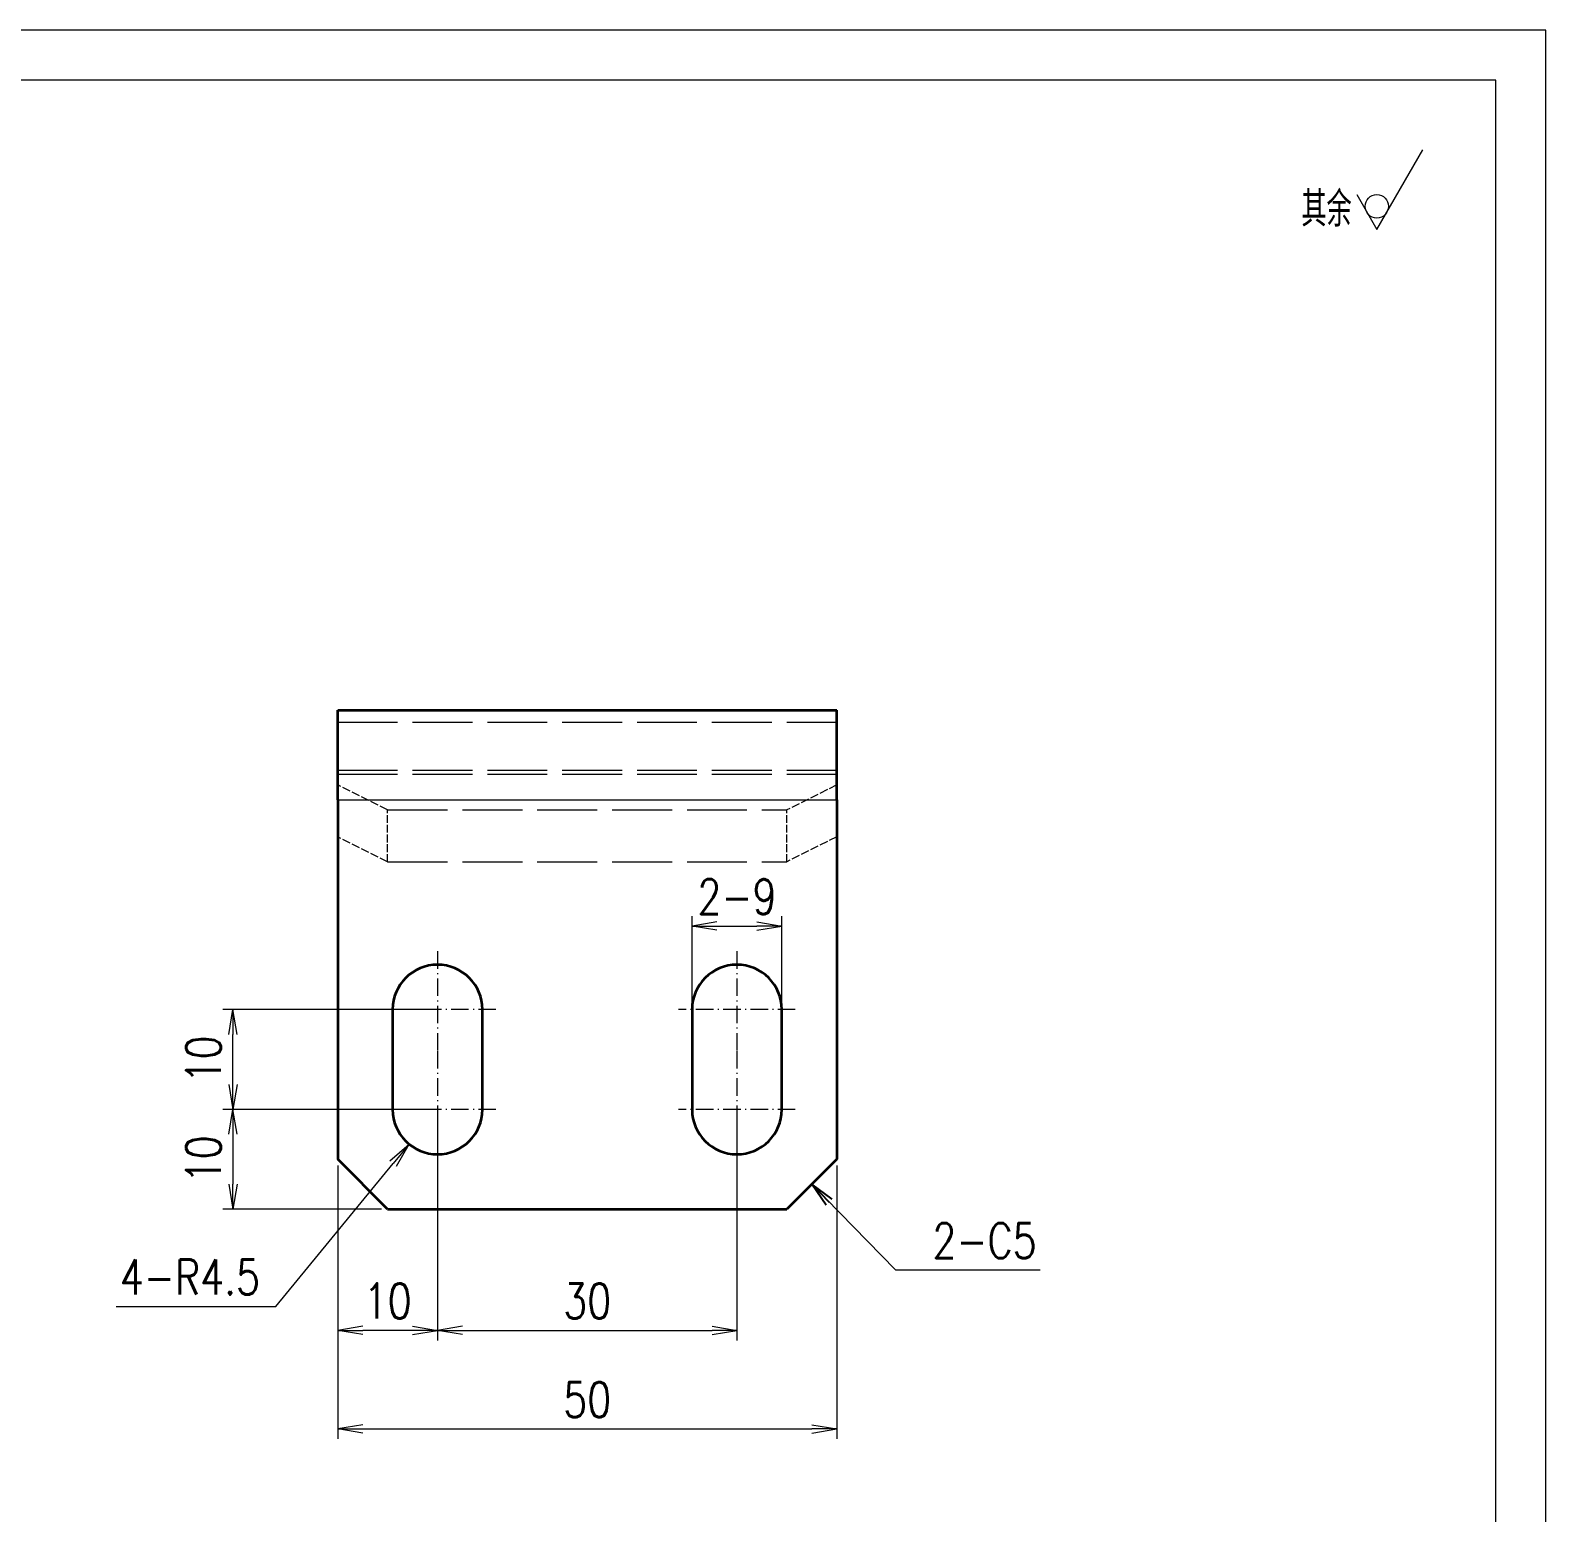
# Model space of a CAD drawing. Header units: millimetres. Extents: x 1333 to 38145, y -42879 to -3789.
# Drawn here: x 20220.1 to 20371.9, y -4287.3 to -4138.8 of the extents above; entities that cross this region are included whole.
import ezdxf

# ---------------------------------------------------------------- set-up
doc = ezdxf.new("R2010")
doc.units = ezdxf.units.MM
doc.header["$LTSCALE"] = 0.5
for name, pattern in [('AM_ISO02W050x2', [3.75, 3, -0.75]), ('AM_ISO08W050x2', [9, 6, -0.75, 1.5, -0.75]), ('DASHDOT', [18.5, 12, -3, 0.5, -3]), ('DASHED', [15, 12, -3]), ('DOT2', [0.125, 0, -0.125])]:
    doc.linetypes.add(name, pattern=pattern)
for name, color, linetype, lineweight in [('中心线', 2, 'AM_ISO08W050x2', 18), ('图框', 7, 'Continuous', 18), ('标注线', 3, 'Continuous', 18), ('粗实线', 7, 'Continuous', 35), ('虚线', 1, 'AM_ISO02W050x2', 18)]:
    doc.layers.add(name, color=color, linetype=linetype, lineweight=lineweight)
doc.layers.add('打印-禁用', color=7, linetype='Continuous', lineweight=15, plot=False)
doc.styles.add('DIM', font='romans.shx', dxfattribs={"width": 0.8, "bigfont": 'bigfont.shx'})
doc.styles.add('机械长仿宋', font='gbenor.shx', dxfattribs={"height": 1, "bigfont": 'gbcbig.shx'})
doc.dimstyles.new('DEH 1-1', dxfattribs={"dimtxt": 3.5, "dimasz": 2.5, "dimexe": 1, "dimexo": 0.625, "dimgap": 1.2, "dimtad": 1, "dimtoh": 1, "dimdsep": 46, "dimtxsty": 'DIM', "dimblk": 'OPEN', "dimcen": 0, "dimclrd": 8, "dimclre": 8, "dimclrt": 2, "dimazin": 2, "dimtfac": 0.5, "dimtmove": 0, "dimatfit": 3, "dimldrblk": 'OPEN', "dimfxl": 0, "dimtolj": 2, "dimlwd": 18, "dimlwe": 18, "dimarcsym": 0})
doc.dimstyles.new('DEH 1-1$0', dxfattribs={"dimtxt": 3.5, "dimasz": 2.5, "dimexe": 1, "dimexo": 0.625, "dimgap": 1.2, "dimtad": 1, "dimzin": 9, "dimdsep": 46, "dimtxsty": 'DIM', "dimblk": 'OPEN', "dimcen": 0, "dimclrd": 8, "dimclre": 8, "dimclrt": 2, "dimazin": 2, "dimtfac": 0.5, "dimtmove": 0, "dimatfit": 3, "dimldrblk": 'OPEN', "dimfxl": 0, "dimtolj": 2, "dimlwd": 18, "dimlwe": 18, "dimarcsym": 0})
doc.dimstyles.new('DEH 1-1$4', dxfattribs={"dimtxt": 3.5, "dimasz": 2.5, "dimexe": 1, "dimexo": 0.625, "dimgap": 1.2, "dimtad": 1, "dimtoh": 1, "dimdsep": 46, "dimtxsty": 'DIM', "dimblk": 'OPEN', "dimcen": 0, "dimclrd": 8, "dimclre": 8, "dimclrt": 2, "dimazin": 2, "dimtfac": 0.5, "dimtofl": 0, "dimtmove": 0, "dimatfit": 3, "dimldrblk": 'OPEN', "dimfxl": 0, "dimtolj": 2, "dimlwd": 18, "dimlwe": 18, "dimarcsym": 0})

# ---------------------------------------------------------------- blocks, each defined once
blk = doc.blocks.new('GZDEH零件A3图框V01版')
at = {"layer": '图框', "linetype": 'Continuous'}
for p, q in [((3272.49, -1554.46), (2882.49, -1554.46)), ((3272.49, -1832.96), (3272.49, -1554.46))]:
    blk.add_line(p, q, dxfattribs=at)
at = {"layer": '打印-禁用', "linetype": 'Continuous'}
for p, q in [((3277.49, -1549.46), (2857.49, -1549.46)), ((3277.49, -1846.46), (3277.49, -1549.46))]:
    blk.add_line(p, q, dxfattribs=at)
blk = doc.blocks.new('DEH A3')
at = {"layer": '图框'}
blk.add_blockref('GZDEH零件A3图框V01版', (-2857.49, 1846.46), dxfattribs=at)
blk = doc.blocks.new('FINISHER_NON')
at = {"layer": '标注线'}
for p, q in [((0, 0), (4.62, 8)), ((-2.02, 3.5), (0, 0))]:
    blk.add_line(p, q, dxfattribs=at)
blk.add_circle((0, 2.33), 1.17, dxfattribs=at)
blk = doc.blocks.new('其余不去材料')
at = {"layer": '标注线'}
blk.add_blockref('FINISHER_NON', (0, 0), dxfattribs=at)
at = {"layer": '标注线', "color": 7, "linetype": 'DOT2', "style": '机械长仿宋'}
blk.add_text('其余', height=3.5, dxfattribs=at).set_placement((-7.56, 0.3))
blk = doc.blocks.new('_Open')
at = {"color": 0, "linetype": 'ByBlock', "lineweight": -2}
for p, q in [((-1, 0.167), (0, 0)), ((-1, -0.167), (0, 0)), ((0, 0), (-1, 0))]:
    blk.add_line(p, q, dxfattribs=at)
blk = doc.blocks.new('*D33')
at = {"layer": 'Defpoints', "color": 0, "transparency": 16777216}
for p in [(20260.88, -4246.86), (20250.88, -4251.86), (20250.88, -4269)]:
    blk.add_point(p, dxfattribs=at)
at = {"layer": '标注线', "color": 8, "lineweight": 18, "transparency": 16777216}
for p, q in [((20260.88, -4247.49), (20260.88, -4270)), ((20250.88, -4252.49), (20250.88, -4270)), ((20258.38, -4269), (20253.38, -4269))]:
    blk.add_line(p, q, dxfattribs=at)
at = {"layer": '标注线', "color": 8, "lineweight": 18, "transparency": 16777216, "xscale": 2.5, "yscale": 2.5, "zscale": 2.5, "rotation": 180}
blk.add_blockref('_Open', (20250.88, -4269), dxfattribs=at)
at = {"layer": '标注线', "color": 8, "lineweight": 18, "transparency": 16777216, "xscale": 2.5, "yscale": 2.5, "zscale": 2.5}
blk.add_blockref('_Open', (20260.88, -4269), dxfattribs=at)
at = {"layer": '标注线', "color": 2, "transparency": 16777216, "insert": (20255.88, -4266.05), "char_height": 3.5, "attachment_point": 5, "style": 'DIM'}
blk.add_mtext('\\A2;10', dxfattribs=at)
blk = doc.blocks.new('*D34')
at = {"layer": 'Defpoints', "color": 0, "transparency": 16777216}
for p in [(20260.88, -4246.86), (20290.88, -4246.86), (20290.88, -4269)]:
    blk.add_point(p, dxfattribs=at)
at = {"layer": '标注线', "color": 8, "lineweight": 18, "transparency": 16777216}
for p, q in [((20260.88, -4247.49), (20260.88, -4270)), ((20290.88, -4247.49), (20290.88, -4270)), ((20263.38, -4269), (20288.38, -4269))]:
    blk.add_line(p, q, dxfattribs=at)
at = {"layer": '标注线', "color": 8, "lineweight": 18, "transparency": 16777216, "xscale": 2.5, "yscale": 2.5, "zscale": 2.5, "rotation": 180}
blk.add_blockref('_Open', (20260.88, -4269), dxfattribs=at)
at = {"layer": '标注线', "color": 8, "lineweight": 18, "transparency": 16777216, "xscale": 2.5, "yscale": 2.5, "zscale": 2.5}
blk.add_blockref('_Open', (20290.88, -4269), dxfattribs=at)
at = {"layer": '标注线', "color": 2, "transparency": 16777216, "insert": (20275.88, -4266.05), "char_height": 3.5, "attachment_point": 5, "style": 'DIM'}
blk.add_mtext('\\A2;30', dxfattribs=at)
blk = doc.blocks.new('*D35')
at = {"layer": 'Defpoints', "color": 0, "transparency": 16777216}
for p in [(20250.88, -4251.86), (20300.88, -4251.86), (20300.88, -4278.88)]:
    blk.add_point(p, dxfattribs=at)
at = {"layer": '标注线', "color": 8, "lineweight": 18, "transparency": 16777216}
for p, q in [((20250.88, -4252.49), (20250.88, -4279.88)), ((20300.88, -4252.49), (20300.88, -4279.88)), ((20253.38, -4278.88), (20298.38, -4278.88))]:
    blk.add_line(p, q, dxfattribs=at)
at = {"layer": '标注线', "color": 8, "lineweight": 18, "transparency": 16777216, "xscale": 2.5, "yscale": 2.5, "zscale": 2.5, "rotation": 180}
blk.add_blockref('_Open', (20250.88, -4278.88), dxfattribs=at)
at = {"layer": '标注线', "color": 8, "lineweight": 18, "transparency": 16777216, "xscale": 2.5, "yscale": 2.5, "zscale": 2.5}
blk.add_blockref('_Open', (20300.88, -4278.88), dxfattribs=at)
at = {"layer": '标注线', "color": 2, "transparency": 16777216, "insert": (20275.88, -4275.93), "char_height": 3.5, "attachment_point": 5, "style": 'DIM'}
blk.add_mtext('\\A2;50', dxfattribs=at)
blk = doc.blocks.new('*D36')
at = {"layer": 'Defpoints', "color": 0, "transparency": 16777216}
for p in [(20260.88, -4246.86), (20240.38, -4256.86), (20255.88, -4256.86)]:
    blk.add_point(p, dxfattribs=at)
at = {"layer": '标注线', "color": 8, "lineweight": 18, "transparency": 16777216}
for p, q in [((20260.25, -4246.86), (20239.38, -4246.86)), ((20240.38, -4249.36), (20240.38, -4254.36)), ((20255.25, -4256.86), (20239.38, -4256.86))]:
    blk.add_line(p, q, dxfattribs=at)
at = {"layer": '标注线', "color": 8, "lineweight": 18, "transparency": 16777216, "xscale": 2.5, "yscale": 2.5, "zscale": 2.5}
for p, rotation in [((20240.38, -4246.86), 90), ((20240.38, -4256.86), 270)]:
    blk.add_blockref('_Open', p, dxfattribs=dict(at, rotation=rotation))
at = {"layer": '标注线', "color": 2, "transparency": 16777216, "insert": (20237.43, -4251.86), "char_height": 3.5, "attachment_point": 5, "rotation": 90, "style": 'DIM'}
blk.add_mtext('\\A2;10', dxfattribs=at)
blk = doc.blocks.new('*D37')
at = {"layer": 'Defpoints', "color": 0, "transparency": 16777216}
for p in [(20240.38, -4236.86), (20260.88, -4236.86), (20260.88, -4246.86)]:
    blk.add_point(p, dxfattribs=at)
at = {"layer": '标注线', "color": 8, "lineweight": 18, "transparency": 16777216}
for p, q in [((20260.25, -4236.86), (20239.38, -4236.86)), ((20240.38, -4244.36), (20240.38, -4239.36)), ((20260.25, -4246.86), (20239.38, -4246.86))]:
    blk.add_line(p, q, dxfattribs=at)
at = {"layer": '标注线', "color": 8, "lineweight": 18, "transparency": 16777216, "xscale": 2.5, "yscale": 2.5, "zscale": 2.5}
for p, rotation in [((20240.38, -4236.86), 90), ((20240.38, -4246.86), 270)]:
    blk.add_blockref('_Open', p, dxfattribs=dict(at, rotation=rotation))
at = {"layer": '标注线', "color": 2, "transparency": 16777216, "insert": (20237.43, -4241.86), "char_height": 3.5, "attachment_point": 5, "rotation": 90, "style": 'DIM'}
blk.add_mtext('\\A2;10', dxfattribs=at)
blk = doc.blocks.new('*D38')
at = {"layer": 'Defpoints', "color": 0, "transparency": 16777216}
for p in [(20295.38, -4228.5), (20286.38, -4236.86), (20295.38, -4236.86)]:
    blk.add_point(p, dxfattribs=at)
at = {"layer": '标注线', "color": 8, "lineweight": 18, "transparency": 16777216}
for p, q in [((20286.38, -4236.24), (20286.38, -4227.5)), ((20288.88, -4228.5), (20292.88, -4228.5)), ((20295.38, -4236.24), (20295.38, -4227.5))]:
    blk.add_line(p, q, dxfattribs=at)
at = {"layer": '标注线', "color": 8, "lineweight": 18, "transparency": 16777216, "xscale": 2.5, "yscale": 2.5, "zscale": 2.5, "rotation": 180}
blk.add_blockref('_Open', (20286.38, -4228.5), dxfattribs=at)
at = {"layer": '标注线', "color": 8, "lineweight": 18, "transparency": 16777216, "xscale": 2.5, "yscale": 2.5, "zscale": 2.5}
blk.add_blockref('_Open', (20295.38, -4228.5), dxfattribs=at)
at = {"layer": '标注线', "color": 2, "transparency": 16777216, "insert": (20290.88, -4225.55), "char_height": 3.5, "attachment_point": 5, "style": 'DIM'}
blk.add_mtext('\\A2;2-9', dxfattribs=at)
blk = doc.blocks.new('*D39')
at = {"layer": 'Defpoints', "color": 0, "transparency": 16777216}
for p in [(20260.88, -4246.86), (20258.02, -4250.34)]:
    blk.add_point(p, dxfattribs=at)
at = {"layer": '标注线', "color": 8, "lineweight": 18, "transparency": 16777216}
for p, q in [((20244.67, -4266.61), (20256.43, -4252.27)), ((20228.67, -4266.61), (20244.67, -4266.61))]:
    blk.add_line(p, q, dxfattribs=at)
at = {"layer": '标注线', "color": 8, "lineweight": 18, "transparency": 16777216, "xscale": 2.5, "yscale": 2.5, "zscale": 2.5, "rotation": 50.61477008965069}
blk.add_blockref('_Open', (20258.02, -4250.34), dxfattribs=at)
at = {"layer": '标注线', "color": 2, "transparency": 16777216, "insert": (20236.07, -4263.66), "char_height": 3.5, "attachment_point": 5, "style": 'DIM'}
blk.add_mtext('\\A2;4-R4.5', dxfattribs=at)

msp = doc.modelspace()

# ---------------------------------------------------------------- linework, layer by layer
at = {"color": 7, "lineweight": 13}
msp.add_line((20250.876, -4215.865), (20300.876, -4215.865), dxfattribs=at)
at = {"layer": '中心线', "linetype": 'DASHDOT', "lineweight": 13, "ltscale": 0.2925}
for p, q in [((20260.876, -4231.015), (20260.876, -4242.715)), ((20290.876, -4231.015), (20290.876, -4242.715)), ((20266.726, -4236.865), (20255.026, -4236.865)), ((20296.726, -4236.865), (20285.026, -4236.865)), ((20260.876, -4241.015), (20260.876, -4252.715)), ((20290.876, -4241.015), (20290.876, -4252.715)), ((20266.726, -4246.865), (20255.026, -4246.865)), ((20296.726, -4246.865), (20285.026, -4246.865))]:
    msp.add_line(p, q, dxfattribs=at)
at = {"layer": '粗实线', "lineweight": 35}
for p, q in [((20250.876, -4206.865), (20300.876, -4206.865)), ((20250.876, -4215.865), (20250.876, -4251.865)), ((20300.876, -4215.865), (20300.876, -4251.865)), ((20255.876, -4256.865), (20295.876, -4256.865))]:
    msp.add_line(p, q, dxfattribs=at)
at = {"layer": '粗实线', "lineweight": 35, "ltscale": 0.225}
for p, q in [((20250.876, -4215.865), (20250.876, -4206.865)), ((20300.876, -4215.865), (20300.876, -4206.865))]:
    msp.add_line(p, q, dxfattribs=at)
at = {"layer": '粗实线', "lineweight": 35, "ltscale": 0.25}
for p, q in [((20256.376, -4236.865), (20256.376, -4246.865)), ((20265.376, -4246.865), (20265.376, -4236.865)), ((20286.376, -4236.865), (20286.376, -4246.865)), ((20295.376, -4246.865), (20295.376, -4236.865))]:
    msp.add_line(p, q, dxfattribs=at)
at = {"layer": '粗实线', "lineweight": 35, "ltscale": 0.176777}
for p, q in [((20255.876, -4256.865), (20250.876, -4251.865)), ((20300.876, -4251.865), (20295.876, -4256.865))]:
    msp.add_line(p, q, dxfattribs=at)
at = {"layer": '粗实线', "lineweight": 35}
for centre, start, end in [((20260.876, -4236.865), 0, 180), ((20290.876, -4236.865), 0, 180), ((20260.876, -4246.865), 180, 0), ((20290.876, -4246.865), 180, 0)]:
    msp.add_arc(centre, 4.5, start, end, dxfattribs=at)
at = {"layer": '虚线', "linetype": 'DASHED', "lineweight": 13}
for p, q in [((20250.876, -4208.07), (20300.876, -4208.07)), ((20250.876, -4212.865), (20300.876, -4212.865)), ((20250.876, -4213.267), (20300.876, -4213.267)), ((20250.876, -4215.865), (20300.876, -4215.865)), ((20255.876, -4216.865), (20295.876, -4216.865)), ((20255.876, -4222.061), (20295.876, -4222.061))]:
    msp.add_line(p, q, dxfattribs=at)
at = {"layer": '虚线', "linetype": 'DASHED', "lineweight": 13, "ltscale": 0.139754}
for p, q in [((20255.876, -4216.865), (20250.876, -4214.365)), ((20300.876, -4214.365), (20295.876, -4216.865)), ((20255.876, -4222.061), (20250.876, -4219.561)), ((20300.876, -4219.561), (20295.876, -4222.061))]:
    msp.add_line(p, q, dxfattribs=at)
at = {"layer": '虚线', "linetype": 'DASHED', "lineweight": 13, "ltscale": 0.129904}
for p, q in [((20255.876, -4222.061), (20255.876, -4216.865)), ((20295.876, -4222.061), (20295.876, -4216.865))]:
    msp.add_line(p, q, dxfattribs=at)

# ---------------------------------------------------------------- block references
at = {"layer": '图框'}
msp.add_blockref('DEH A3', (19951.916, -4435.764), dxfattribs=at)
at = {"layer": '标注线'}
msp.add_blockref('其余不去材料', (20354.998, -4158.728), dxfattribs=at)

# ---------------------------------------------------------------- texts
at = {"layer": '标注线', "color": 2, "insert": (20310.465, -4261.751), "char_height": 3.5, "attachment_point": 7, "style": 'DIM'}
msp.add_mtext('\\A2;2-C5', dxfattribs=at)

# ---------------------------------------------------------------- dimensions: what is measured, and where the dimension line sits
at = {"layer": '标注线'}
dim = msp.add_linear_dim(base=(20295.376, -4228.501), p1=(20286.376, -4236.865), p2=(20295.376, -4236.865), text='2-<>', dimstyle='DEH 1-1$0', dxfattribs=at)
dim.commit()
dim.dimension.update_dxf_attribs({"geometry": '*D38', "text_midpoint": (20290.876, -4228.501), "dimtype": 160})
for base, p2, picture, middle in [((20240.376, -4236.865), (20260.876, -4236.865), '*D37', (20237.426, -4241.865)), ((20240.376, -4256.865), (20255.876, -4256.865), '*D36', (20237.426, -4251.865))]:
    dim = msp.add_linear_dim(base=base, p1=(20260.876, -4246.865), p2=p2, angle=90, dimstyle='DEH 1-1$0', dxfattribs=at)
    dim.commit()
    dim.dimension.update_dxf_attribs({"geometry": picture, "text_midpoint": middle})
dim = msp.add_radius_dim(center=(20260.876, -4246.865), mpoint=(20258.021, -4250.343), text='4-<>', dimstyle='DEH 1-1$4', dxfattribs=at)
dim.commit()
dim.dimension.update_dxf_attribs({"geometry": '*D39', "text_midpoint": (20236.068, -4266.607), "dimtype": 164})
for base, p1, p2, picture, middle in [((20250.876, -4268.999), (20260.876, -4246.865), (20250.876, -4251.865), '*D33', (20255.876, -4266.049)), ((20290.876, -4268.999), (20260.876, -4246.865), (20290.876, -4246.865), '*D34', (20275.876, -4266.049)), ((20300.876, -4278.883), (20250.876, -4251.865), (20300.876, -4251.865), '*D35', (20275.876, -4275.933))]:
    dim = msp.add_linear_dim(base=base, p1=p1, p2=p2, dimstyle='DEH 1-1$0', dxfattribs=at)
    dim.commit()
    dim.dimension.update_dxf_attribs({"geometry": picture, "text_midpoint": middle})

# ---------------------------------------------------------------- leaders
at = {"layer": '标注线', "annotation_type": 0, "has_hookline": 1, "hookline_direction": 0, "text_width": 10.8}
msp.add_leader([(20298.376, -4254.365), (20306.765, -4262.951), (20309.265, -4262.951)], dimstyle='DEH 1-1', override={"dimgap": 1.2, "dimtad": 1}, dxfattribs=at)

doc.saveas('drawing.dxf')
